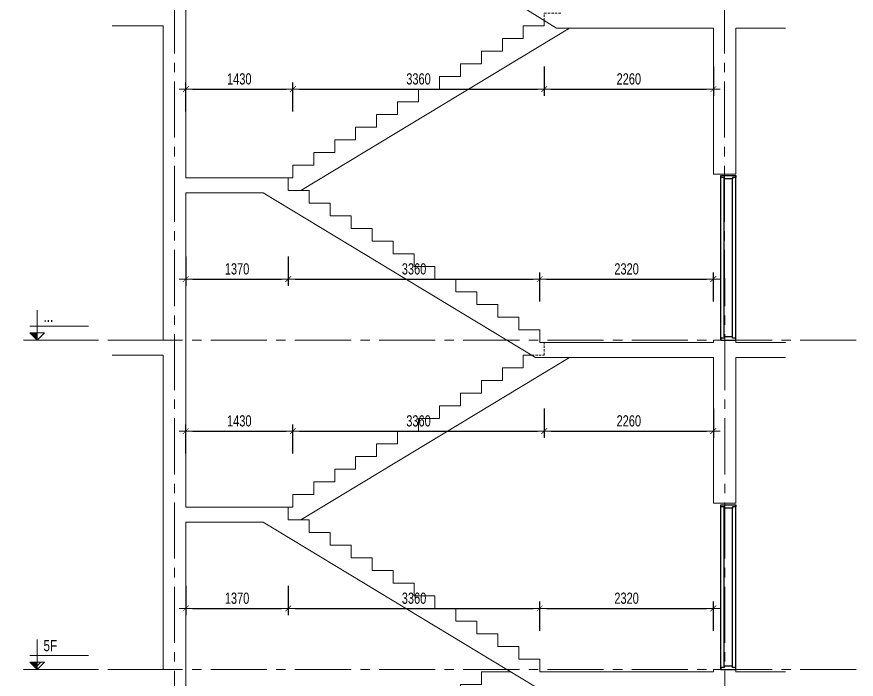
# Model space of a CAD drawing. Header units: millimetres. Extents: x -179076 to 254975, y -18667 to 296191.
# Drawn here: x 127048 to 138264, y 276412 to 285263 of the extents above; entities that cross this region are included whole.
import ezdxf

# ---------------------------------------------------------------- set-up
doc = ezdxf.new("R2010")
doc.units = ezdxf.units.MM
doc.linetypes.add('CENTER2', pattern=[1.125, 0.75, -0.125, 0.125, -0.125])
doc.linetypes.add('HIDDEN2', pattern=[4.762499999999999, 3.175, -1.5875])
doc.layers.get('Defpoints').update_dxf_attribs({"color": 151, "lineweight": 9})
doc.layers.add('A-DOOR', color=4, linetype='Continuous')
doc.layers.add('DOOR', color=4, linetype='Continuous')
for name, color, linetype, lineweight in [('NDC_S_ANNO', 7, 'Continuous', 20), ('NDC_S_AXIS', 5, 'CENTER2', 13), ('NDC_S_CONTINUOUS', 3, 'Continuous', 20), ('NDC_S_DIM', 1, 'Continuous', 15), ('NDC_S_HIDDEN', 8, 'HIDDEN2', 13), ('NDC_S_SLAB', 2, 'Continuous', 20), ('NDC_S_TEXT SYMBOL', 7, 'Continuous', 20), ('NDC_S_VN TEXT', 7, 'Continuous', 20)]:
    doc.layers.add(name, color=color, linetype=linetype, lineweight=lineweight)
doc.styles.add('NDC_ANNO', font='', dxfattribs={"width": 0.8})
doc.styles.add('NDC_DIM', font='', dxfattribs={"width": 0.75})
doc.styles.get('NDC_ANNO').set_extended_font_data('Dotum')
doc.styles.get('NDC_DIM').set_extended_font_data('Dotum')
doc.dimstyles.new('NDC_dim_60', dxfattribs={"dimscale": 60, "dimtxt": 2.5, "dimasz": 1.5, "dimexe": 1.5, "dimexo": 2.5, "dimgap": 1, "dimtad": 1, "dimdec": 0, "dimzin": 0, "dimdsep": 46, "dimtxsty": 'NDC_DIM', "dimblk": 'DIMMARK', "dimcen": 0.09, "dimdle": 1.2, "dimclrd": 1, "dimclre": 1, "dimclrt": 3, "dimadec": 0, "dimazin": 0, "dimtfac": 1, "dimtdec": 0, "dimtix": 1, "dimtofl": 0, "dimtmove": 0, "dimatfit": 3, "dimfxl": 5, "dimfxlon": 1, "dimtolj": 1, "dimtzin": 0, "dimarcsym": 0})

# ---------------------------------------------------------------- blocks, each defined once
blk = doc.blocks.new('X-SECTION-2$0$X-SEC-DOO2')
at = {"layer": 'A-DOOR'}
for p, q in [((41975.58351206721, 101971.8529757934), (41975.58351206745, 104171.8529757934)), ((42020.58351206721, 102016.8529757934), (42020.58351206745, 104126.8529757934)), ((42130.58351206721, 102016.8529757934), (42130.58351206745, 104126.8529757934)), ((42175.58351206721, 101971.8529757934), (42175.58351206745, 104171.8529757934))]:
    blk.add_line(p, q, dxfattribs=at)
for points in [[(41975.58351206745, 104171.8529757934), (41975.58351206745, 104146.8529757934), (42020.58351206745, 104146.8529757934), (42020.58351206745, 104126.8529757934), (42130.58351206745, 104126.8529757934), (42130.58351206745, 104146.8529757934), (42175.58351206745, 104146.8529757934), (42175.58351206745, 104171.8529757934)], [(41975.58351206721, 101971.8529757934), (41975.58351206721, 101996.8529757934), (42020.58351206721, 101996.8529757934), (42020.58351206721, 102016.8529757934), (42130.58351206721, 102016.8529757934), (42130.58351206721, 101996.8529757934), (42175.58351206721, 101996.8529757934), (42175.58351206721, 101971.8529757934)]]:
    blk.add_lwpolyline(points, close=True, dxfattribs=at)
at = {"layer": 'Defpoints'}
blk.add_line((41975.58351206745, 104191.8529757934), (42175.58351206745, 104191.8529757934), dxfattribs=at)
blk = doc.blocks.new('kata_block_CT')
at = {"layer": 'NDC_S_ANNO'}
blk.add_hatch(color=3, dxfattribs=at).paths.add_polyline_path([(0, 1.596954857557648), (-1.612010908633238, 1.596954857557648), (0, 0)])
at = {"layer": 'NDC_S_ANNO', "ltscale": 50}
h = blk.add_hatch(dxfattribs=at)
h.set_pattern_fill('ANSI31', color=256, scale=1.406250541793835, style=0)
h.set_pattern_definition([(45.00000000000001, (0, 5.456968210637569e-12), (-3.157122508925224, 3.157122508925225), [])])
h.paths.add_polyline_path([(0, 1.596954857557648), (0, 0), (1.612010908924276, 1.596954857557648)])
for p, q in [((-1.592704896858777, 3.140833880479477), (11.46947077315417, 3.140833880479477)), ((11.56125648126181, 5.456968210637569e-12), (-1.63869572513795, 5.456968210637569e-12))]:
    blk.add_line(p, q, dxfattribs=at)
for points in [[(0, 6.69495074864426), (0, 0)], [(0, 0), (-1.612010908924276, 1.596954857557648), (0, 1.596954857557648)], [(0, 0), (1.612010908924276, 1.596954857557648), (0, 1.596954857557648)]]:
    blk.add_lwpolyline(points, dxfattribs=at)
at = {"layer": 'NDC_S_ANNO', "color": 8, "ltscale": 50}
blk.add_lwpolyline([(0, 0), (-1.612010908633238, 1.596954857557648), (0, 1.596954857557648)], dxfattribs=at)
at = {"layer": 'NDC_S_TEXT SYMBOL', "color": 3, "style": 'NDC_ANNO', "width": 0.8}
blk.add_attdef('CT', (1.409564409346785, 4.068271311703938), '', height=2.5, dxfattribs=at)
blk = doc.blocks.new('DIMMARK')
at = {"layer": 'NDC_S_DIM', "color": 1}
blk.add_line((-1.5, 0), (1, 0), dxfattribs=at)
at = {"layer": 'NDC_S_DIM', "color": 2, "const_width": 0.1}
blk.add_lwpolyline([(-0.4242640687119285, -0.4242640687119285), (0.4242640687119285, 0.4242640687119285)], dxfattribs=at)
blk = doc.blocks.new('*D596')
at = {"layer": 'Defpoints', "color": 0, "transparency": 16777216}
for p in [(133256.1089990961, 276511.9174975919), (133256.1089990961, 275836.9174975919), (131296.1089990961, 275195.8119920795)]:
    blk.add_point(p, dxfattribs=at)
at = {"layer": 'NDC_S_DIM', "color": 1, "lineweight": -2, "transparency": 16777216}
for p, q in [((133256.1089990961, 276136.9174975919), (133256.1089990961, 275746.9174975919)), ((131296.1089990961, 275536.9174975919), (131296.1089990961, 275926.9174975919)), ((131386.1089990961, 275836.9174975919), (133166.1089990961, 275836.9174975919))]:
    blk.add_line(p, q, dxfattribs=at)
at = {"layer": 'NDC_S_DIM', "color": 1, "lineweight": -2, "transparency": 16777216, "xscale": 90, "yscale": 90, "zscale": 90, "rotation": 180}
blk.add_blockref('DIMMARK', (131296.1089990961, 275836.9174975919), dxfattribs=at)
at = {"layer": 'NDC_S_DIM', "color": 1, "lineweight": -2, "transparency": 16777216, "xscale": 90, "yscale": 90, "zscale": 90}
blk.add_blockref('DIMMARK', (133256.1089990961, 275836.9174975919), dxfattribs=at)
at = {"layer": 'NDC_S_DIM', "color": 3, "transparency": 16777216, "insert": (132276.1089990961, 275972.0192614997), "char_height": 150, "attachment_point": 5, "style": 'NDC_DIM'}
blk.add_mtext('\\A1;1960', dxfattribs=at)
blk = doc.blocks.new('*D597')
at = {"layer": 'Defpoints', "color": 0, "transparency": 16777216}
for p in [(133256.1089990961, 276511.9174975919), (136356.108999253, 276311.9174975898), (136356.108999253, 275836.9174975919)]:
    blk.add_point(p, dxfattribs=at)
at = {"layer": 'NDC_S_DIM', "color": 1, "lineweight": -2, "transparency": 16777216}
for p, q in [((133256.1089990961, 276136.9174975919), (133256.1089990961, 275746.9174975919)), ((136356.108999253, 276136.9174975919), (136356.108999253, 275746.9174975919)), ((133346.1089990961, 275836.9174975919), (136266.108999253, 275836.9174975919))]:
    blk.add_line(p, q, dxfattribs=at)
at = {"layer": 'NDC_S_DIM', "color": 1, "lineweight": -2, "transparency": 16777216, "xscale": 90, "yscale": 90, "zscale": 90, "rotation": 180}
blk.add_blockref('DIMMARK', (133256.1089990961, 275836.9174975919), dxfattribs=at)
at = {"layer": 'NDC_S_DIM', "color": 1, "lineweight": -2, "transparency": 16777216, "xscale": 90, "yscale": 90, "zscale": 90}
blk.add_blockref('DIMMARK', (136356.108999253, 275836.9174975919), dxfattribs=at)
at = {"layer": 'NDC_S_DIM', "color": 3, "transparency": 16777216, "insert": (134806.1089991746, 275972.0192614997), "char_height": 150, "attachment_point": 5, "style": 'NDC_DIM'}
blk.add_mtext('\\A1;3100', dxfattribs=at)
blk = doc.blocks.new('*D598')
at = {"layer": 'Defpoints', "color": 0, "transparency": 16777216}
for p in [(130676.1089990961, 278711.9174975919), (129306.1089992483, 278511.9174975919), (130676.1089990961, 277358.0713437458)]:
    blk.add_point(p, dxfattribs=at)
at = {"layer": 'NDC_S_DIM', "color": 1, "lineweight": -2, "transparency": 16777216}
for p, q in [((129306.1089992483, 277658.0713437458), (129306.1089992483, 277268.0713437458)), ((130676.1089990961, 277658.0713437458), (130676.1089990961, 277268.0713437458)), ((129396.1089992483, 277358.0713437458), (130586.1089990961, 277358.0713437458))]:
    blk.add_line(p, q, dxfattribs=at)
at = {"layer": 'NDC_S_DIM', "color": 1, "lineweight": -2, "transparency": 16777216, "xscale": 90, "yscale": 90, "zscale": 90, "rotation": 180}
blk.add_blockref('DIMMARK', (129306.1089992483, 277358.0713437458), dxfattribs=at)
at = {"layer": 'NDC_S_DIM', "color": 1, "lineweight": -2, "transparency": 16777216, "xscale": 90, "yscale": 90, "zscale": 90}
blk.add_blockref('DIMMARK', (130676.1089990961, 277358.0713437458), dxfattribs=at)
at = {"layer": 'NDC_S_DIM', "color": 3, "transparency": 16777216, "insert": (129991.1089991722, 277493.1731076536), "char_height": 150, "attachment_point": 5, "style": 'NDC_DIM'}
blk.add_mtext('\\A1;1370', dxfattribs=at)
blk = doc.blocks.new('*D599')
at = {"layer": 'Defpoints', "color": 0, "transparency": 16777216}
for p in [(130676.1089990961, 278711.9174975919), (134036.1089990961, 277358.0713437458), (134036.1089990961, 276541.9174967245)]:
    blk.add_point(p, dxfattribs=at)
at = {"layer": 'NDC_S_DIM', "color": 1, "lineweight": -2, "transparency": 16777216}
for p, q in [((130676.1089990961, 277658.0713437458), (130676.1089990961, 277268.0713437458)), ((134036.1089990961, 277058.0713437458), (134036.1089990961, 277448.0713437458)), ((130766.1089990961, 277358.0713437458), (133946.1089990961, 277358.0713437458))]:
    blk.add_line(p, q, dxfattribs=at)
at = {"layer": 'NDC_S_DIM', "color": 1, "lineweight": -2, "transparency": 16777216, "xscale": 90, "yscale": 90, "zscale": 90, "rotation": 180}
blk.add_blockref('DIMMARK', (130676.1089990961, 277358.0713437458), dxfattribs=at)
at = {"layer": 'NDC_S_DIM', "color": 1, "lineweight": -2, "transparency": 16777216, "xscale": 90, "yscale": 90, "zscale": 90}
blk.add_blockref('DIMMARK', (134036.1089990961, 277358.0713437458), dxfattribs=at)
at = {"layer": 'NDC_S_DIM', "color": 3, "transparency": 16777216, "insert": (132356.1089990961, 277493.1731076536), "char_height": 150, "attachment_point": 5, "style": 'NDC_DIM'}
blk.add_mtext('\\A1;3360', dxfattribs=at)
blk = doc.blocks.new('*D600')
at = {"layer": 'Defpoints', "color": 0, "transparency": 16777216}
for p in [(136356.108999253, 277358.0713437458), (134036.1089990961, 276541.9174967245), (136356.108999253, 276511.9174975898)]:
    blk.add_point(p, dxfattribs=at)
at = {"layer": 'NDC_S_DIM', "color": 1, "lineweight": -2, "transparency": 16777216}
for p, q in [((134036.1089990961, 277058.0713437458), (134036.1089990961, 277448.0713437458)), ((136356.108999253, 277058.0713437458), (136356.108999253, 277448.0713437458)), ((134126.1089990961, 277358.0713437458), (136266.108999253, 277358.0713437458))]:
    blk.add_line(p, q, dxfattribs=at)
at = {"layer": 'NDC_S_DIM', "color": 1, "lineweight": -2, "transparency": 16777216, "xscale": 90, "yscale": 90, "zscale": 90, "rotation": 180}
blk.add_blockref('DIMMARK', (134036.1089990961, 277358.0713437458), dxfattribs=at)
at = {"layer": 'NDC_S_DIM', "color": 1, "lineweight": -2, "transparency": 16777216, "xscale": 90, "yscale": 90, "zscale": 90}
blk.add_blockref('DIMMARK', (136356.108999253, 277358.0713437458), dxfattribs=at)
at = {"layer": 'NDC_S_DIM', "color": 3, "transparency": 16777216, "insert": (135196.1089991746, 277493.1731076536), "char_height": 150, "attachment_point": 5, "style": 'NDC_DIM'}
blk.add_mtext('\\A1;2320', dxfattribs=at)
blk = doc.blocks.new('*D601')
at = {"layer": 'Defpoints', "color": 0, "transparency": 16777216}
for p in [(130736.1089990961, 279727.3021129766), (129306.1089992484, 278711.9174975919), (130736.1089990961, 278711.9174975919)]:
    blk.add_point(p, dxfattribs=at)
at = {"layer": 'NDC_S_DIM', "color": 1, "lineweight": -2, "transparency": 16777216}
for p, q in [((129306.1089992484, 279427.3021129766), (129306.1089992484, 279817.3021129766)), ((130736.1089990961, 279427.3021129766), (130736.1089990961, 279817.3021129766)), ((129396.1089992484, 279727.3021129766), (130646.1089990961, 279727.3021129766))]:
    blk.add_line(p, q, dxfattribs=at)
at = {"layer": 'NDC_S_DIM', "color": 1, "lineweight": -2, "transparency": 16777216, "xscale": 90, "yscale": 90, "zscale": 90, "rotation": 180}
blk.add_blockref('DIMMARK', (129306.1089992484, 279727.3021129766), dxfattribs=at)
at = {"layer": 'NDC_S_DIM', "color": 1, "lineweight": -2, "transparency": 16777216, "xscale": 90, "yscale": 90, "zscale": 90}
blk.add_blockref('DIMMARK', (130736.1089990961, 279727.3021129766), dxfattribs=at)
at = {"layer": 'NDC_S_DIM', "color": 3, "transparency": 16777216, "insert": (130021.1089991723, 279862.4038768843), "char_height": 150, "attachment_point": 5, "style": 'NDC_DIM'}
blk.add_mtext('\\A1;1430', dxfattribs=at)
blk = doc.blocks.new('*D602')
at = {"layer": 'Defpoints', "color": 0, "transparency": 16777216}
for p in [(134096.1089990961, 280742.6867283612), (134096.1089990961, 279727.3021129766), (130736.1089990961, 278711.9174975919)]:
    blk.add_point(p, dxfattribs=at)
at = {"layer": 'NDC_S_DIM', "color": 1, "lineweight": -2, "transparency": 16777216}
for p, q in [((134096.1089990961, 280027.3021129766), (134096.1089990961, 279637.3021129766)), ((130736.1089990961, 279427.3021129766), (130736.1089990961, 279817.3021129766)), ((130826.1089990961, 279727.3021129766), (134006.1089990961, 279727.3021129766))]:
    blk.add_line(p, q, dxfattribs=at)
at = {"layer": 'NDC_S_DIM', "color": 1, "lineweight": -2, "transparency": 16777216, "xscale": 90, "yscale": 90, "zscale": 90, "rotation": 180}
blk.add_blockref('DIMMARK', (130736.1089990961, 279727.3021129766), dxfattribs=at)
at = {"layer": 'NDC_S_DIM', "color": 1, "lineweight": -2, "transparency": 16777216, "xscale": 90, "yscale": 90, "zscale": 90}
blk.add_blockref('DIMMARK', (134096.1089990961, 279727.3021129766), dxfattribs=at)
at = {"layer": 'NDC_S_DIM', "color": 3, "transparency": 16777216, "insert": (132416.1089990961, 279862.4038768843), "char_height": 150, "attachment_point": 5, "style": 'NDC_DIM'}
blk.add_mtext('\\A1;3360', dxfattribs=at)
blk = doc.blocks.new('*D603')
at = {"layer": 'Defpoints', "color": 0, "transparency": 16777216}
for p in [(134096.1089990961, 280742.6867283612), (136356.108999253, 280711.9174975898), (136356.108999253, 279727.3021129766)]:
    blk.add_point(p, dxfattribs=at)
at = {"layer": 'NDC_S_DIM', "color": 1, "lineweight": -2, "transparency": 16777216}
for p, q in [((134096.1089990961, 280027.3021129766), (134096.1089990961, 279637.3021129766)), ((136356.108999253, 280027.3021129766), (136356.108999253, 279637.3021129766)), ((134186.1089990961, 279727.3021129766), (136266.108999253, 279727.3021129766))]:
    blk.add_line(p, q, dxfattribs=at)
at = {"layer": 'NDC_S_DIM', "color": 1, "lineweight": -2, "transparency": 16777216, "xscale": 90, "yscale": 90, "zscale": 90, "rotation": 180}
blk.add_blockref('DIMMARK', (134096.1089990961, 279727.3021129766), dxfattribs=at)
at = {"layer": 'NDC_S_DIM', "color": 1, "lineweight": -2, "transparency": 16777216, "xscale": 90, "yscale": 90, "zscale": 90}
blk.add_blockref('DIMMARK', (136356.108999253, 279727.3021129766), dxfattribs=at)
at = {"layer": 'NDC_S_DIM', "color": 3, "transparency": 16777216, "insert": (135226.1089991746, 279862.4038768843), "char_height": 150, "attachment_point": 5, "style": 'NDC_DIM'}
blk.add_mtext('\\A1;2260', dxfattribs=at)
blk = doc.blocks.new('*D604')
at = {"layer": 'Defpoints', "color": 0, "transparency": 16777216}
for p in [(130676.1089990961, 283111.9174975919), (129306.1089992482, 282911.9174975919), (130676.1089990961, 281758.0713437457)]:
    blk.add_point(p, dxfattribs=at)
at = {"layer": 'NDC_S_DIM', "color": 1, "lineweight": -2, "transparency": 16777216}
for p, q in [((129306.1089992482, 282058.0713437457), (129306.1089992482, 281668.0713437457)), ((130676.1089990961, 282058.0713437457), (130676.1089990961, 281668.0713437457)), ((129396.1089992482, 281758.0713437457), (130586.1089990961, 281758.0713437457))]:
    blk.add_line(p, q, dxfattribs=at)
at = {"layer": 'NDC_S_DIM', "color": 1, "lineweight": -2, "transparency": 16777216, "xscale": 90, "yscale": 90, "zscale": 90, "rotation": 180}
blk.add_blockref('DIMMARK', (129306.1089992482, 281758.0713437457), dxfattribs=at)
at = {"layer": 'NDC_S_DIM', "color": 1, "lineweight": -2, "transparency": 16777216, "xscale": 90, "yscale": 90, "zscale": 90}
blk.add_blockref('DIMMARK', (130676.1089990961, 281758.0713437457), dxfattribs=at)
at = {"layer": 'NDC_S_DIM', "color": 3, "transparency": 16777216, "insert": (129991.1089991722, 281893.1731076534), "char_height": 150, "attachment_point": 5, "style": 'NDC_DIM'}
blk.add_mtext('\\A1;1370', dxfattribs=at)
blk = doc.blocks.new('*D605')
at = {"layer": 'Defpoints', "color": 0, "transparency": 16777216}
for p in [(130676.1089990961, 283111.9174975919), (134036.1089990961, 281758.0713437457), (134036.1089990961, 280911.9174975898)]:
    blk.add_point(p, dxfattribs=at)
at = {"layer": 'NDC_S_DIM', "color": 1, "lineweight": -2, "transparency": 16777216}
for p, q in [((130676.1089990961, 282058.0713437457), (130676.1089990961, 281668.0713437457)), ((130766.1089990961, 281758.0713437457), (133946.1089990961, 281758.0713437457)), ((134036.1089990961, 281458.0713437457), (134036.1089990961, 281848.0713437457))]:
    blk.add_line(p, q, dxfattribs=at)
at = {"layer": 'NDC_S_DIM', "color": 1, "lineweight": -2, "transparency": 16777216, "xscale": 90, "yscale": 90, "zscale": 90, "rotation": 180}
blk.add_blockref('DIMMARK', (130676.1089990961, 281758.0713437457), dxfattribs=at)
at = {"layer": 'NDC_S_DIM', "color": 1, "lineweight": -2, "transparency": 16777216, "xscale": 90, "yscale": 90, "zscale": 90}
blk.add_blockref('DIMMARK', (134036.1089990961, 281758.0713437457), dxfattribs=at)
at = {"layer": 'NDC_S_DIM', "color": 3, "transparency": 16777216, "insert": (132356.1089990961, 281893.1731076534), "char_height": 150, "attachment_point": 5, "style": 'NDC_DIM'}
blk.add_mtext('\\A1;3360', dxfattribs=at)
blk = doc.blocks.new('*D606')
at = {"layer": 'Defpoints', "color": 0, "transparency": 16777216}
for p in [(136356.108999253, 281758.0713437457), (134036.1089990961, 280911.9174975898), (136356.108999253, 280911.9174975898)]:
    blk.add_point(p, dxfattribs=at)
at = {"layer": 'NDC_S_DIM', "color": 1, "lineweight": -2, "transparency": 16777216}
for p, q in [((134036.1089990961, 281458.0713437457), (134036.1089990961, 281848.0713437457)), ((134126.1089990961, 281758.0713437457), (136266.108999253, 281758.0713437457)), ((136356.108999253, 281458.0713437457), (136356.108999253, 281848.0713437457))]:
    blk.add_line(p, q, dxfattribs=at)
at = {"layer": 'NDC_S_DIM', "color": 1, "lineweight": -2, "transparency": 16777216, "xscale": 90, "yscale": 90, "zscale": 90, "rotation": 180}
blk.add_blockref('DIMMARK', (134036.1089990961, 281758.0713437457), dxfattribs=at)
at = {"layer": 'NDC_S_DIM', "color": 1, "lineweight": -2, "transparency": 16777216, "xscale": 90, "yscale": 90, "zscale": 90}
blk.add_blockref('DIMMARK', (136356.108999253, 281758.0713437457), dxfattribs=at)
at = {"layer": 'NDC_S_DIM', "color": 3, "transparency": 16777216, "insert": (135196.1089991746, 281893.1731076534), "char_height": 150, "attachment_point": 5, "style": 'NDC_DIM'}
blk.add_mtext('\\A1;2320', dxfattribs=at)
blk = doc.blocks.new('*D607')
at = {"layer": 'Defpoints', "color": 0, "transparency": 16777216}
for p in [(130736.1089990961, 284296.5328822073), (129306.1089992483, 283111.9174975918), (130736.1089990961, 283111.9174975919)]:
    blk.add_point(p, dxfattribs=at)
at = {"layer": 'NDC_S_DIM', "color": 1, "lineweight": -2, "transparency": 16777216}
for p, q in [((129306.1089992483, 283996.5328822073), (129306.1089992483, 284386.5328822073)), ((130736.1089990961, 283996.5328822073), (130736.1089990961, 284386.5328822073)), ((129396.1089992483, 284296.5328822073), (130646.1089990961, 284296.5328822073))]:
    blk.add_line(p, q, dxfattribs=at)
at = {"layer": 'NDC_S_DIM', "color": 1, "lineweight": -2, "transparency": 16777216, "xscale": 90, "yscale": 90, "zscale": 90, "rotation": 180}
blk.add_blockref('DIMMARK', (129306.1089992483, 284296.5328822073), dxfattribs=at)
at = {"layer": 'NDC_S_DIM', "color": 1, "lineweight": -2, "transparency": 16777216, "xscale": 90, "yscale": 90, "zscale": 90}
blk.add_blockref('DIMMARK', (130736.1089990961, 284296.5328822073), dxfattribs=at)
at = {"layer": 'NDC_S_DIM', "color": 3, "transparency": 16777216, "insert": (130021.1089991722, 284431.6346461151), "char_height": 150, "attachment_point": 5, "style": 'NDC_DIM'}
blk.add_mtext('\\A1;1430', dxfattribs=at)
blk = doc.blocks.new('*D608')
at = {"layer": 'Defpoints', "color": 0, "transparency": 16777216}
for p in [(134096.1089990961, 285311.9174975918), (134096.1089990961, 284296.5328822073), (130736.1089990961, 283111.9174975919)]:
    blk.add_point(p, dxfattribs=at)
at = {"layer": 'NDC_S_DIM', "color": 1, "lineweight": -2, "transparency": 16777216}
for p, q in [((134096.1089990961, 284596.5328822073), (134096.1089990961, 284206.5328822073)), ((130736.1089990961, 283996.5328822073), (130736.1089990961, 284386.5328822073)), ((130826.1089990961, 284296.5328822073), (134006.1089990961, 284296.5328822073))]:
    blk.add_line(p, q, dxfattribs=at)
at = {"layer": 'NDC_S_DIM', "color": 1, "lineweight": -2, "transparency": 16777216, "xscale": 90, "yscale": 90, "zscale": 90, "rotation": 180}
blk.add_blockref('DIMMARK', (130736.1089990961, 284296.5328822073), dxfattribs=at)
at = {"layer": 'NDC_S_DIM', "color": 1, "lineweight": -2, "transparency": 16777216, "xscale": 90, "yscale": 90, "zscale": 90}
blk.add_blockref('DIMMARK', (134096.1089990961, 284296.5328822073), dxfattribs=at)
at = {"layer": 'NDC_S_DIM', "color": 3, "transparency": 16777216, "insert": (132416.1089990961, 284431.6346461151), "char_height": 150, "attachment_point": 5, "style": 'NDC_DIM'}
blk.add_mtext('\\A1;3360', dxfattribs=at)
blk = doc.blocks.new('*D609')
at = {"layer": 'Defpoints', "color": 0, "transparency": 16777216}
for p in [(134096.1089990961, 285311.9174975918), (136356.1089992529, 285111.9174975895), (136356.1089992529, 284296.5328822073)]:
    blk.add_point(p, dxfattribs=at)
at = {"layer": 'NDC_S_DIM', "color": 1, "lineweight": -2, "transparency": 16777216}
for p, q in [((134096.1089990961, 284596.5328822073), (134096.1089990961, 284206.5328822073)), ((136356.1089992529, 284596.5328822073), (136356.1089992529, 284206.5328822073)), ((134186.1089990961, 284296.5328822073), (136266.1089992529, 284296.5328822073))]:
    blk.add_line(p, q, dxfattribs=at)
at = {"layer": 'NDC_S_DIM', "color": 1, "lineweight": -2, "transparency": 16777216, "xscale": 90, "yscale": 90, "zscale": 90, "rotation": 180}
blk.add_blockref('DIMMARK', (134096.1089990961, 284296.5328822073), dxfattribs=at)
at = {"layer": 'NDC_S_DIM', "color": 1, "lineweight": -2, "transparency": 16777216, "xscale": 90, "yscale": 90, "zscale": 90}
blk.add_blockref('DIMMARK', (136356.1089992529, 284296.5328822073), dxfattribs=at)
at = {"layer": 'NDC_S_DIM', "color": 3, "transparency": 16777216, "insert": (135226.1089991745, 284431.6346461151), "char_height": 150, "attachment_point": 5, "style": 'NDC_DIM'}
blk.add_mtext('\\A1;2260', dxfattribs=at)

msp = doc.modelspace()

# ---------------------------------------------------------------- linework, layer by layer
at = {"layer": 'NDC_S_AXIS', "ltscale": 1000}
for p, q in [((129156.1089992483, 295647.8149196772), (129156.1089992483, 263235.6080681033)), ((136506.108999253, 295647.8149196772), (136507.6077492154, 263192.5378504504))]:
    msp.add_line(p, q, dxfattribs=at)
for points in [[(138264.4265629904, 280941.9174967245), (127048.1471500572, 280941.9174967245)], [(138264.4265629904, 276541.9174967245), (127048.1471500572, 276541.9174967245)]]:
    msp.add_lwpolyline(points, dxfattribs=at)
at = {"layer": 'NDC_S_CONTINUOUS'}
for p, q in [((130842.7623663985, 282942.6867283611), (134431.8532754862, 285111.9174975897)), ((130842.7623663985, 278542.6867283612), (134431.8532754862, 280711.9174975898))]:
    msp.add_line(p, q, dxfattribs=at)
at = {"layer": 'NDC_S_CONTINUOUS', "elevation": 1.614241692766221e-10}
msp.add_lwpolyline([(130676.1089990961, 283111.9174975919), (130736.1089990961, 283111.9174975919), (130736.1089990961, 283281.1482668227), (131016.1089990961, 283281.1482668227), (131016.1089990961, 283450.3790360534), (131296.1089990961, 283450.3790360534), (131296.1089990961, 283619.6098052842), (131576.1089990961, 283619.6098052842), (131576.1089990961, 283788.8405745149), (131856.1089990961, 283788.8405745149), (131856.1089990961, 283958.0713437457), (132136.1089990961, 283958.0713437457), (132136.1089990961, 284127.3021129766), (132416.1089990961, 284127.3021129766), (132416.1089990961, 284296.5328822073), (132696.1089990961, 284296.5328822073), (132696.1089990961, 284465.7636514381), (132976.1089990961, 284465.7636514381), (132976.1089990961, 284634.9944206688), (133256.1089990961, 284634.9944206688), (133256.1089990961, 284804.2251898996), (133536.1089990961, 284804.2251898996), (133536.1089990961, 284973.4559591303), (133816.1089990961, 284973.4559591303), (133816.1089990961, 285142.6867283611), (134096.1089990961, 285142.6867283611), (134096.1089990961, 285213.1600466613)], dxfattribs=at)
at = {"layer": 'NDC_S_CONTINUOUS'}
for points in [[(130676.1089990961, 278711.9174975919), (130736.1089990961, 278711.9174975919), (130736.1089990961, 278881.1482668227), (131016.1089990961, 278881.1482668227), (131016.1089990961, 279050.3790360534), (131296.1089990961, 279050.3790360534), (131296.1089990961, 279219.6098052842), (131576.1089990961, 279219.6098052842), (131576.1089990961, 279388.840574515), (131856.1089990961, 279388.840574515), (131856.1089990961, 279558.0713437458), (132136.1089990961, 279558.0713437458), (132136.1089990961, 279727.3021129766), (132416.1089990961, 279727.3021129766), (132416.1089990961, 279896.5328822073), (132696.1089990961, 279896.5328822073), (132696.1089990961, 280065.7636514381), (132976.1089990961, 280065.7636514381), (132976.1089990961, 280234.9944206689), (133256.1089990961, 280234.9944206689), (133256.1089990961, 280404.2251898996), (133536.1089990961, 280404.2251898996), (133536.1089990961, 280573.4559591304), (133816.1089990961, 280573.4559591304), (133816.1089990961, 280742.6867283612), (133929.4556317936, 280742.6867283612)], [(133649.4556317938, 276511.9174975919), (133256.1089990961, 276511.9174975919), (133256.1089990961, 276343.1674975919), (132976.1089990961, 276343.1674975919), (132976.1089990961, 276174.4174975919), (132696.1089990961, 276174.4174975919), (132696.1089990961, 276005.6674975919), (132416.1089990961, 276005.6674975919), (132416.1089990961, 275836.9174975919), (132136.1089990961, 275836.9174975919), (132136.1089990961, 275668.1674975919), (131856.1089990961, 275668.1674975919), (131856.1089990961, 275499.4174975919), (131576.1089990961, 275499.4174975919), (131576.1089990961, 275330.6674975919), (131296.1089990961, 275330.6674975919), (131296.1089990961, 275161.9174975919), (131236.1089990961, 275161.9174975919)]]:
    msp.add_lwpolyline(points, dxfattribs=at)
at = {"layer": 'NDC_S_HIDDEN', "ltscale": 10, "elevation": 1.614241692766221e-10}
msp.add_lwpolyline([(134096.1089990961, 285213.1600466613), (134096.1089990961, 285311.9174975918), (134316.1089991545, 285311.9174975918)], dxfattribs=at)
at = {"layer": 'NDC_S_HIDDEN', "ltscale": 10}
msp.add_lwpolyline([(133929.4556317936, 280742.6867283612), (134096.1089990961, 280742.6867283612), (134096.1089990961, 280911.9174975919)], dxfattribs=at)
at = {"layer": 'NDC_S_SLAB'}
for p, q in [((129306.1089992483, 285341.9174975919), (129306.1089992483, 283111.9174975918)), ((128323.8883318202, 285141.9174975919), (129006.1089992482, 285141.9174975919)), ((129006.1089992482, 285141.9174975919), (129006.1089992482, 280941.9174975919)), ((136356.1089992529, 283161.9174967239), (136356.1089992529, 285111.9174967218)), ((136356.108999253, 285111.9174975898), (136356.108999253, 283161.9174967245)), ((136656.1089992529, 285111.9174967218), (137318.116557513, 285111.9174967218)), ((136656.1089992529, 283161.9174967239), (136656.1089992529, 285111.9174967218)), ((136656.108999253, 285111.9174975898), (137318.1165575131, 285111.9174975898)), ((136656.108999253, 285111.9174975898), (136656.108999253, 283161.9174967245)), ((136656.1089992529, 283161.9174967239), (136356.1089992529, 283161.9174967239)), ((136656.108999253, 283161.9174967245), (136356.108999253, 283161.9174967245)), ((130340.3647227028, 282911.9174975919), (129306.1089992482, 282911.9174975919)), ((129306.1089992482, 282911.9174975919), (129306.1089992482, 280941.9174975919)), ((130340.3647227028, 282911.9174975919), (133980.3647227062, 280711.9174975898)), ((129306.1089992483, 280941.9174975919), (129306.1089992483, 278711.9174975919)), ((136356.108999253, 280941.9174967245), (136356.108999253, 280911.9174975898)), ((136656.108999253, 280941.9174967245), (136356.108999253, 280941.9174967245)), ((136656.108999253, 280941.9174967245), (136656.108999253, 280911.9174975898)), ((128323.8883318202, 280741.9174975919), (129006.1089992483, 280741.9174975919)), ((129006.1089992483, 280741.9174975919), (129006.1089992483, 276541.9174967245)), ((133980.3647227062, 280711.9174975898), (136356.108999253, 280711.9174975898)), ((136656.108999253, 280711.9174975898), (137318.1165575131, 280711.9174975898)), ((129306.1089992483, 278511.9174975919), (129306.1089992483, 275161.9174975919)), ((130340.3647227028, 278511.9174975919), (129306.1089992483, 278511.9174975919)), ((130340.3647227028, 278511.9174975919), (133980.3647227063, 276311.9174975898)), ((136356.108999253, 276541.9174967245), (136356.108999253, 276511.9174975898))]:
    msp.add_line(p, q, dxfattribs=at)
for points in [[(136356.3347169938, 285111.9174975895), (134259.0280435794, 285111.9174975895), (130339.0280435761, 287547.9174975916), (129306.1089992482, 287547.9174975916), (129306.1089992482, 285329.9174971578)], [(136356.108999253, 280911.9174975898), (134036.1089990961, 280911.9174975898), (134036.1089990961, 281081.1482668227), (133756.1089990961, 281081.1482668227), (133756.1089990961, 281250.3790360534), (133476.1089990961, 281250.3790360534), (133476.1089990961, 281419.6098052842), (133196.1089990961, 281419.6098052842), (133196.1089990961, 281588.8405745149), (132916.1089990961, 281588.8405745149), (132916.1089990961, 281758.0713437457), (132636.1089990961, 281758.0713437457), (132636.1089990961, 281927.3021129766), (132356.1089990961, 281927.3021129766), (132356.1089990961, 282096.5328822073), (132076.1089990961, 282096.5328822073), (132076.1089990961, 282265.7636514381), (131796.1089990961, 282265.7636514381), (131796.1089990961, 282434.9944206688), (131516.1089990961, 282434.9944206688), (131516.1089990961, 282604.2251898996), (131236.1089990961, 282604.2251898996), (131236.1089990961, 282773.4559591303), (130956.1089990961, 282773.4559591303), (130956.1089990961, 282942.6867283611), (130676.1089990961, 282942.6867283611), (130676.1089990961, 283111.9174975919), (129306.1089992483, 283111.9174975919)], [(128323.8883318202, 280941.9174975919), (129006.1089992482, 280941.9174975919)], [(137318.1165574969, 280911.9174975898), (136656.108999253, 280911.9174975898)], [(136356.108999253, 280711.9174975898), (136356.108999253, 278761.9174967245), (136656.108999253, 278761.9174967245), (136656.108999253, 280711.9174975898)], [(136356.108999253, 276511.9174975898), (134036.1089990961, 276511.9174975898), (134036.1089990961, 276681.1482668227), (133756.1089990961, 276681.1482668227), (133756.1089990961, 276850.3790360534), (133476.1089990961, 276850.3790360534), (133476.1089990961, 277019.6098052842), (133196.1089990961, 277019.6098052842), (133196.1089990961, 277188.840574515), (132916.1089990961, 277188.840574515), (132916.1089990961, 277358.0713437458), (132636.1089990961, 277358.0713437458), (132636.1089990961, 277527.3021129766), (132356.1089990961, 277527.3021129766), (132356.1089990961, 277696.5328822073), (132076.1089990961, 277696.5328822073), (132076.1089990961, 277865.7636514381), (131796.1089990961, 277865.7636514381), (131796.1089990961, 278034.9944206689), (131516.1089990961, 278034.9944206689), (131516.1089990961, 278204.2251898996), (131236.1089990961, 278204.2251898996), (131236.1089990961, 278373.4559591304), (130956.1089990961, 278373.4559591304), (130956.1089990961, 278542.6867283612), (130676.1089990961, 278542.6867283612), (130676.1089990961, 278711.9174975919), (129306.1089992484, 278711.9174975919)], [(128323.8883318202, 276541.9174967245), (129006.1089992483, 276541.9174967245)], [(136656.108999253, 276511.9174975898), (136656.108999253, 276541.9174967245), (136356.108999253, 276541.9174967245)], [(137318.1165574969, 276511.9174975898), (136656.108999253, 276511.9174975898)]]:
    msp.add_lwpolyline(points, dxfattribs=at)

# ---------------------------------------------------------------- block references
at = {"layer": 'DOOR', "xscale": -1}
for p in [(178631.692511315, 178970.0645209305), (178631.6925113202, 178970.0645209311), (178631.6925113151, 174570.0645209311)]:
    msp.add_blockref('X-SECTION-2$0$X-SEC-DOO2', p, dxfattribs=at)
at = {"layer": 'NDC_S_VN TEXT', "xscale": 60, "yscale": 60, "zscale": 60}
for p, values in [((127319.802741988, 280941.9174967242), {'CT': '...'}), ((127319.802741988, 276541.9174967242), {'CT': '5F'})]:
    msp.add_blockref('kata_block_CT', p, dxfattribs=at).add_auto_attribs(values)

# ---------------------------------------------------------------- dimensions: what is measured, and where the dimension line sits
at = {"layer": 'NDC_S_DIM'}
for base, p1, p2, picture, middle in [((134096.1089990961, 284296.5328822073), (130736.1089990961, 283111.9174975919), (134096.1089990961, 285311.9174975918), '*D608', (132416.1089990961, 284431.6346461151)), ((136356.1089992529, 284296.5328822073), (134096.1089990961, 285311.9174975918), (136356.1089992529, 285111.9174975895), '*D609', (135226.1089991745, 284431.6346461151)), ((134036.1089990961, 281758.0713437457), (130676.1089990961, 283111.9174975919), (134036.1089990961, 280911.9174975898), '*D605', (132356.1089990961, 281893.1731076534)), ((136356.108999253, 281758.0713437457), (134036.1089990961, 280911.9174975898), (136356.108999253, 280911.9174975898), '*D606', (135196.1089991746, 281893.1731076534)), ((134096.1089990961, 279727.3021129766), (130736.1089990961, 278711.9174975919), (134096.1089990961, 280742.6867283612), '*D602', (132416.1089990961, 279862.4038768843)), ((136356.108999253, 279727.3021129766), (134096.1089990961, 280742.6867283612), (136356.108999253, 280711.9174975898), '*D603', (135226.1089991746, 279862.4038768843)), ((134036.1089990961, 277358.0713437458), (130676.1089990961, 278711.9174975919), (134036.1089990961, 276541.9174967245), '*D599', (132356.1089990961, 277493.1731076536)), ((136356.108999253, 277358.0713437458), (134036.1089990961, 276541.9174967245), (136356.108999253, 276511.9174975898), '*D600', (135196.1089991746, 277493.1731076536)), ((133256.1089990961, 275836.9174975919), (131296.1089990961, 275195.8119920795), (133256.1089990961, 276511.9174975919), '*D596', (132276.1089990961, 275972.0192614997)), ((136356.108999253, 275836.9174975919), (133256.1089990961, 276511.9174975919), (136356.108999253, 276311.9174975898), '*D597', (134806.1089991746, 275972.0192614997))]:
    dim = msp.add_linear_dim(base=base, p1=p1, p2=p2, dimstyle='NDC_dim_60', override={"dimtmove": 1}, dxfattribs=at)
    dim.commit()
    dim.dimension.update_dxf_attribs({"geometry": picture, "text_midpoint": middle})
for base, p1, p2, picture, middle in [((130736.1089990961, 284296.5328822073), (129306.1089992483, 283111.9174975918), (130736.1089990961, 283111.9174975919), '*D607', (130021.1089991722, 284431.6346461151)), ((130676.1089990961, 281758.0713437457), (129306.1089992482, 282911.9174975919), (130676.1089990961, 283111.9174975919), '*D604', (129991.1089991722, 281893.1731076534)), ((130736.1089990961, 279727.3021129766), (129306.1089992484, 278711.9174975919), (130736.1089990961, 278711.9174975919), '*D601', (130021.1089991723, 279862.4038768843)), ((130676.1089990961, 277358.0713437458), (129306.1089992483, 278511.9174975919), (130676.1089990961, 278711.9174975919), '*D598', (129991.1089991722, 277493.1731076536))]:
    dim = msp.add_linear_dim(base=base, p1=p1, p2=p2, dimstyle='NDC_dim_60', dxfattribs=at)
    dim.commit()
    dim.dimension.update_dxf_attribs({"geometry": picture, "text_midpoint": middle})

doc.saveas('drawing.dxf')
